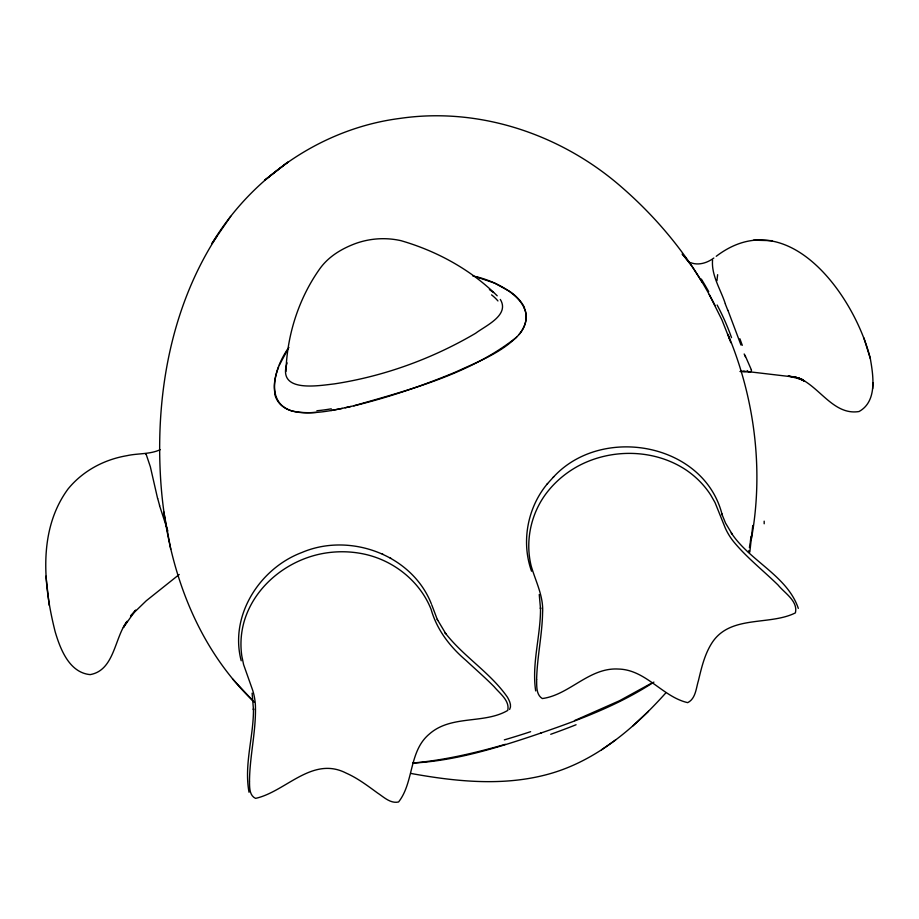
<?xml version="1.0" encoding="UTF-8"?>
<svg xmlns="http://www.w3.org/2000/svg" width="919" height="919" viewBox="0 0 919 919"><rect width="100%" height="100%" fill="white"/><g stroke="black" fill="none" stroke-linecap="round" stroke-linejoin="round"><path stroke-width="1.38" d="M179.216 574.501L146.259 600.773L130.532 616.006L135.667 610.124L123.399 627.528L127.086 621.278C114.461 637.729 114.484 670.342 90.154 674.615C69.293 672.639 60.321 649.136 55.186 631.812C43.423 585.173 37.886 530.114 67.995 489.046C82.733 470.942 104.031 459.557 126.902 455.686C137.861 453.193 149.774 454.514 160.147 449.713M500.315 299.445C509.988 315.183 485.473 325.763 475.605 333.275C432.263 358.743 384.073 376.273 334.344 383.889C317.319 385.854 277.033 392.895 287.096 362.902M803.344 379.846L796.899 377.686L804.757 381.27L798.083 377.709C819.507 386.325 833.476 415.675 859.035 411.528C877.461 401.362 873.291 375.745 870.316 358.548C854.727 295.952 787.836 201.778 716.234 256.298M872.648 388.737L872.843 382.591M752.764 525.507L749.824 552.089M285.958 371.437C287.05 334.964 298.744 298.284 319.95 268.578C328.703 256.412 341.811 248.635 355.607 243.501C370.173 238.285 385.831 237.274 400.948 240.663C436.663 250.979 470.735 269.543 497.202 295.803M751.018 536.294L750.306 541.9M750.157 542.842L749.41 547.621M751.397 538.902C763.85 470.356 754.763 398.398 727.905 334.286M748.525 552.48L748.905 550.527M712.558 259.985C711.226 275.39 720.634 289.347 725.217 303.477M278.629 366.853C275.275 375.549 272.989 385.222 275.183 394.492M509.631 709.434C511.906 705.459 509.436 700.806 507.506 697.303C490.252 672.467 463.314 656.534 444.968 632.628L445.83 633.754L437.226 619.349M279.399 364.969L288.233 348.542M288.922 347.439C275.941 364.694 263.271 401.637 291.484 410.862C312.219 415.56 333.563 410.299 353.872 405.784C410.115 389.645 470.091 374.125 516.662 337.181M216.712 236.62C171.773 306.245 156.104 391.643 160.32 473.538C164.455 556.661 191.933 642.335 253.219 701.082M230.703 216.344L211.887 243.638C252.001 176.655 322.328 128.269 400.19 118.379C479.81 106.776 561.612 134.588 621.658 187.166C659.842 220.319 692.237 260.479 715.131 305.648M547.586 483.543C527.483 507.322 521.004 541.865 531.55 571.216M519.086 334.482C525.392 327.302 528.528 316.664 524.129 307.716M553.249 477.294C601.348 424.383 704.425 442.74 722.196 514.95L721.771 513.859L725.539 523.095L732.098 533.996L731.248 532.871C749.571 560.958 787.445 575.891 798.312 608.378M665.643 693.098C634.099 728.25 596.167 760.587 549.884 773.741C504.577 786.607 456.582 781.759 410.931 773.453M547.035 484.164L553.743 476.743M632.548 726.182L648.492 711.329M601.554 749.812L615.592 739.944M713.833 258.032C707.216 262.983 698.256 265.809 690.284 262.524M653.914 682.082C616.327 706.722 573.663 721.955 531.354 736.291C492.883 749.1 453.469 760.943 412.734 763.092M652.628 682.564L619.555 700.703L574.536 720.588M540.544 733.178L541.176 732.96M505.312 744.333C474.997 753.029 444.095 760.3 412.608 763.034M353.792 405.842C388.542 397.467 422.441 385.808 455.445 372.138C477.535 361.891 501.717 352.988 518.775 334.861C544.014 304.419 498.5 280.915 472.848 275.999M350.955 406.474L345.165 407.783M342.293 408.392L331.001 410.517M316.389 412.367C305.062 413.159 292.276 413.504 282.719 406.405A35.232 26.973 -40.9 0 1 274.896 394.63M740.771 371.483L745.435 371.425L739.967 371.483M753.465 240.169L772.178 240.686M743.138 371.471L750.306 372.275L751.432 370.794A118.333 9.661 50.4 0 0 751.317 369.725M475.594 276.642L494.606 283.109L509.54 291.323A51.05 40.172 2.2 0 1 524.496 307.601M803.298 379.857L788.284 375.997L796.566 377.341L748.606 371.69M431.31 603.737C411.838 554.616 349.611 532.055 301.857 552.514C259.629 568.39 229.268 615.719 241.215 660.772M382.109 553.743L382.763 554.077M390.024 557.764L390.747 558.143M489.39 289.542L493.514 292.518M747.09 370.529L747.894 371.196M682.082 254.103L683.897 255.896M683.035 254.954L692.007 266.269L702.265 282.374M232.507 678.888L254.241 702.162M684.896 256.998L689.618 262.972M146.006 454.365L145.535 453.607M709.227 294.505L721.863 319.743L729.904 340.053M146.247 454.56L150.348 466.76L157.608 498.5M745.045 355.32L751.225 369.518M437.662 620.463L431.735 604.805M727.905 310.277L740.978 345.016M167.809 530.918L159.527 505.565M728.445 335.894L730.777 342.661M870.316 358.548L863.883 337.893M249.026 792.247C243.868 764.493 253.701 736.521 253.472 708.641L253.495 709.95L252.116 693.179M535.674 690.916C531.538 663.173 540.832 635.431 540.51 607.654L540.533 608.952L539.246 594.536M163.835 511.94L170.727 549.24M45.95 576.19L49.212 605.357M530.619 731.685A645.127 535.249 -24.7 0 1 504.324 739.875M576.075 724.746A635.098 535.88 -25.1 0 1 550.722 734.292M764.171 521.165A446.278 188.131 -48.6 0 1 764.183 523.773M331.265 408.817A137.712 84.755 -23 0 1 316.883 410.759M716.969 280.697A56.794 8.305 89.6 0 1 717.647 274.678M725.275 303.902A62.653 3.239 68.9 0 1 727.871 310.496M742.299 345.314A53.497 3.642 72.1 0 1 739.887 338.755M745.401 356.836A53.164 4.526 72.7 0 1 744.183 353.976M159.642 505.588A62.653 11.637 73.2 0 1 157.735 498.58M491.573 294.884A33.658 27.283 33.4 0 1 497.937 300.95M717.119 305.005A62.503 16.232 65.4 0 1 731.524 337.629M701.323 279.043A78.908 10.856 64.7 0 1 708.721 291.656M249.497 781.093C249.612 787.078 249.141 795.452 255.562 798.37C285.74 791.764 312.173 755.602 346.187 773.12C357.537 778.117 367.474 785.665 377.445 792.925C383.763 797.026 390.426 803.803 398.559 801.988C414.09 782.31 408.645 751.11 429.46 733.948C451.424 714.637 484.187 724.298 507.759 710.41C509.896 700.565 499.775 693.535 494.158 686.734C485.117 677.579 475.364 669.158 465.967 660.382C449.988 646.792 436.893 629.802 431.114 609.377C419.857 580.969 393.16 560.027 363.43 553.939A97.713 88.764 -10.5 0 0 325.659 553.031C288.899 558.741 254.758 585.231 244.144 621.497A97.713 88.764 -10.5 0 0 241.835 656.086L243.592 664.598L252.725 690.387A73.681 66.949 -10.5 0 1 255.413 705.608C256.206 730.938 249.738 755.797 249.497 781.093M536.627 679.463C536.799 685.965 535.961 694.661 542.302 698.543C569.389 694.994 589.194 667.286 618.349 669.043C645.931 669.618 662.519 696.912 687.699 702.644C695.775 698.635 696.062 688.136 698.474 680.451C701.45 667.964 704.448 655.213 711.18 644.139C729.066 614.271 768.985 626.115 795.383 612.893C798.209 601.083 784.665 593.18 778.071 585.035C763.184 570.481 746.63 557.557 733.396 541.383A73.681 66.949 -10.5 0 1 725.275 528.034L715.051 502.613L710.697 494.996A97.713 88.764 -10.5 0 0 685.769 469.77C653.869 448.713 610.377 448.254 577.166 466.611A97.713 88.764 -10.5 0 0 548.689 490.298C531.561 510.953 524.76 539.671 531.125 565.771C535.57 581.313 543.726 596.293 542.578 612.939C542.13 635.236 537.121 657.177 536.627 679.463M268.899 176.896L264.546 180.331L287.796 162.169L268.899 176.896"/></g></svg>
